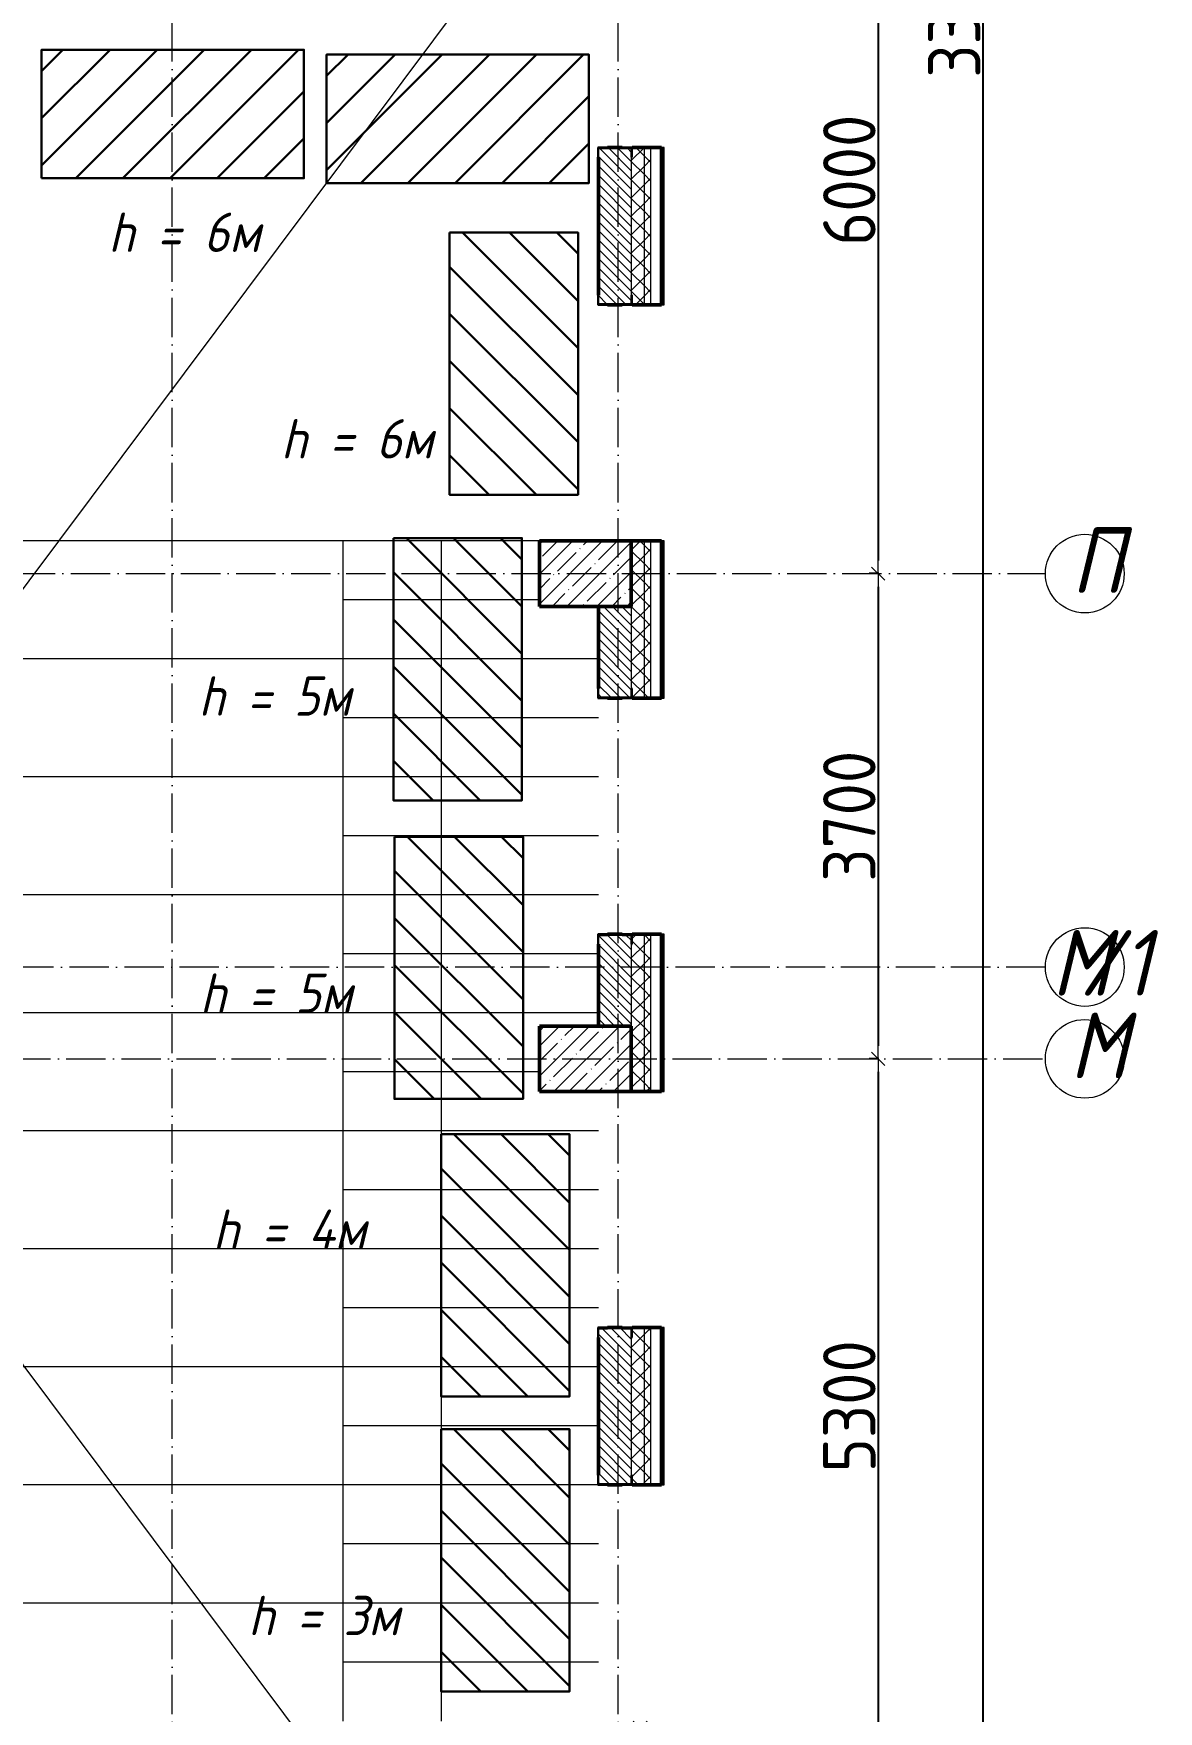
# Model space of a CAD drawing. Header units: millimetres. Extents: x -356862 to 418287, y 0 to 839748.
# Drawn here: x 3401 to 11978, y 476820 to 489616 of the extents above; entities that cross this region are included whole.
import ezdxf

# ---------------------------------------------------------------- set-up
doc = ezdxf.new("R2010")
doc.units = ezdxf.units.MM
doc.linetypes.add('50_200_ШТРИХ_1Т_ш5_п1_п1_', pattern=[700, 500, -100, 0, -100])
for name, color, linetype, lineweight in [('0) строит. леса', 20, 'Continuous', 30), ('A-____-____-DIMS', 7, 'Continuous', 9), ('A-DETL-____-OTLN-4', 7, 'Continuous', 18), ('A-GENM-____-MCUT', 7, 'Continuous', 25), ('A-GENM-____-OTLN-1', 7, 'Continuous', 25), ('A-WALL-____-MCUT-2', 7, 'Continuous', 50), ('A-WALL-____-MCUT-3', 7, 'Continuous', 9), ('A-WALL-____-PATT-1', 7, 'Continuous', 9), ('A-WALL-FNSH-MCUT-1', 7, 'Continuous', 9), ('S-COLS-____-MCUT', 7, 'Continuous', 50), ('S-COLS-____-OTLN', 7, 'Continuous', 9), ('S-GRID-____-IDEN', 7, 'Continuous', 9), ('S-GRID-____-OTLN-1', 7, '50_200_ШТРИХ_1Т_ш5_п1_п1_', 9), ('S-STRS-____-OTLN-1', 7, 'Continuous', 9)]:
    doc.layers.add(name, color=color, linetype=linetype, lineweight=lineweight)
doc.styles.add('ISOCPEUR_I', font='isocpeui.ttf', dxfattribs={"width": 0.9, "height": 2.5})
doc.styles.add('СПДС', font='isocpeur.ttf', dxfattribs={"width": 0.9})
doc.dimstyles.new('Размера А3', dxfattribs={"dimtxt": 200, "dimasz": 100, "dimexe": 70, "dimexo": 100, "dimgap": 20, "dimtad": 1, "dimdec": 0, "dimrnd": 10, "dimzin": 0, "dimdsep": 46, "dimtxsty": 'СПДС', "dimblk": 'ARROWHEAD_6', "dimcen": 1, "dimclrd": 256, "dimclre": 256, "dimclrt": 256, "dimazin": 0, "dimtfac": 1, "dimtdec": 0, "dimtmove": 2, "dimatfit": 3, "dimfxl": 1, "dimtolj": 1, "dimtzin": 0, "dimarcsym": 0})
pattern_1 = [(45, (-15591.66, 459015.94), (-70.71068, 70.71068), []), (135, (-15591.66, 459015.94), (-70.71068, -70.71068), [])]
pattern_2 = [(135, (-15591.663, 459015.94), (-35.35534, -35.35534), [])]

# ---------------------------------------------------------------- blocks, each defined once
blk = doc.blocks.new('BSC_Колонна _Прямоугольная - 500х700-V107-АР1_План отверстий 2 этажа в осях 1-64_А-ГГ')
at = {"layer": 'S-COLS-____-OTLN'}
h = blk.add_hatch(dxfattribs=at)
h.set_pattern_fill('FP_136', color=256, style=0, pattern_type=2)
h.set_pattern_definition([(315, (-22781.04, 23200), (114.04925, 114.04925), []), (315, (-22781.04, 23085.95), (114.04925, 114.04925), [201.613, -40.323, 3.353, -36.97])])
h.paths.add_polyline_path([(-250, 350), (-250, -350), (250, -350), (250, 350)], flags=0)
at = {"layer": 'S-COLS-____-MCUT'}
for p, q in [((250, 350), (-250, 350)), ((-250, 350), (-250, -350)), ((250, -350), (250, 350)), ((-250, -350), (250, -350))]:
    blk.add_line(p, q, dxfattribs=at)
blk = doc.blocks.new('BSC_Колонна _Прямоугольная - 500х700-V108-АР1_План отверстий 2 этажа в осях 1-64_А-ГГ')
at = {"layer": 'S-COLS-____-OTLN'}
h = blk.add_hatch(dxfattribs=at)
h.set_pattern_fill('FP_137', color=256, style=0, pattern_type=2)
h.set_pattern_definition([(315, (-26481.04, 23200), (114.04925, 114.04925), []), (315, (-26481.04, 23085.95), (114.04925, 114.04925), [201.613, -40.323, 3.353, -36.97])])
h.paths.add_polyline_path([(-250, 350), (-250, -350), (250, -350), (250, 350)], flags=0)
at = {"layer": 'S-COLS-____-MCUT'}
for p, q in [((250, 350), (-250, 350)), ((-250, 350), (-250, -350)), ((250, -350), (250, 350)), ((-250, -350), (250, -350))]:
    blk.add_line(p, q, dxfattribs=at)
blk = doc.blocks.new('Фахверк_СКБ_Уголок - 250_2700-27497298-АР1_План отверстий 2 этажа в осях 1-64_А-ГГ')
at = {"layer": 'A-GENM-____-MCUT'}
for p, q in [((200, 181), (125, 181)), ((125, 181), (125, 106)), ((131, 106), (131, 175)), ((131, 175), (200, 175)), ((200, 175), (200, 181)), ((125, 106), (131, 106)), ((131, -6), (125, -6)), ((125, -6), (125, -81)), ((125, -81), (200, -81)), ((131, -75), (131, -6)), ((200, -75), (131, -75)), ((200, -81), (200, -75))]:
    blk.add_line(p, q, dxfattribs=at)
blk = doc.blocks.new('Ось сетки - Круг_Ø6_00__ISO-2_5_0_9K_-25732049-АР1_План отверстий 2 этажа в осях 1-64_А-ГГ')
at = {"layer": 'S-GRID-____-IDEN'}
blk.add_circle((0, 0), 3, dxfattribs=at)
blk = doc.blocks.new('ARROWHEAD_6')
at = {"color": 0, "linetype": 'Continuous'}
for p, q in [((0, 0), (-1, 0)), ((-0.5, -0.5), (0.5, 0.5))]:
    blk.add_line(p, q, dxfattribs=at)
blk = doc.blocks.new('*D4675')
at = {"layer": 'A-____-____-DIMS', "lineweight": -2, "transparency": 16777216}
for p, q in [((9847, 491497), (9771, 491497)), ((9841, 491397), (9841, 485597)), ((9847, 485497), (9771, 485497))]:
    blk.add_line(p, q, dxfattribs=at)
at = {"layer": 'Defpoints', "color": 0, "lineweight": 30, "transparency": 16777216}
for p in [(9947, 491497), (9841, 485497), (9947, 485497)]:
    blk.add_point(p, dxfattribs=at)
at = {"layer": 'A-____-____-DIMS', "lineweight": -2, "transparency": 16777216, "xscale": 100, "yscale": 100, "zscale": 100}
for p, rotation in [((9841, 491497), 90), ((9841, 485497), 270)]:
    blk.add_blockref('ARROWHEAD_6', p, dxfattribs=dict(at, rotation=rotation))
at = {"layer": 'A-____-____-DIMS', "transparency": 16777216, "insert": (9621, 488497), "char_height": 400, "attachment_point": 5, "rotation": 90, "style": 'СПДС'}
blk.add_mtext('\\A1;6000', dxfattribs=at)
blk = doc.blocks.new('*D4676')
at = {"layer": 'A-____-____-DIMS', "lineweight": -2, "transparency": 16777216}
for p, q in [((9847, 485497), (9771, 485497)), ((9841, 485397), (9841, 481897)), ((9847, 481797), (9771, 481797))]:
    blk.add_line(p, q, dxfattribs=at)
at = {"layer": 'Defpoints', "color": 0, "lineweight": 30, "transparency": 16777216}
for p in [(9947, 485497), (9841, 481797), (9947, 481797)]:
    blk.add_point(p, dxfattribs=at)
at = {"layer": 'A-____-____-DIMS', "lineweight": -2, "transparency": 16777216, "xscale": 100, "yscale": 100, "zscale": 100}
for p, rotation in [((9841, 485497), 90), ((9841, 481797), 270)]:
    blk.add_blockref('ARROWHEAD_6', p, dxfattribs=dict(at, rotation=rotation))
at = {"layer": 'A-____-____-DIMS', "transparency": 16777216, "insert": (9621, 483647), "char_height": 400, "attachment_point": 5, "rotation": 90, "style": 'СПДС'}
blk.add_mtext('\\A1;3700', dxfattribs=at)
blk = doc.blocks.new('*D4677')
at = {"layer": 'A-____-____-DIMS', "lineweight": -2, "transparency": 16777216}
for p, q in [((9847, 481797), (9771, 481797)), ((9841, 481697), (9841, 476597)), ((9847, 476497), (9771, 476497))]:
    blk.add_line(p, q, dxfattribs=at)
at = {"layer": 'Defpoints', "color": 0, "lineweight": 30, "transparency": 16777216}
for p in [(9947, 481797), (9841, 476497), (9947, 476497)]:
    blk.add_point(p, dxfattribs=at)
at = {"layer": 'A-____-____-DIMS', "lineweight": -2, "transparency": 16777216, "xscale": 100, "yscale": 100, "zscale": 100}
for p, rotation in [((9841, 481797), 90), ((9841, 476497), 270)]:
    blk.add_blockref('ARROWHEAD_6', p, dxfattribs=dict(at, rotation=rotation))
at = {"layer": 'A-____-____-DIMS', "transparency": 16777216, "insert": (9621, 479147), "char_height": 400, "attachment_point": 5, "rotation": 90, "style": 'СПДС'}
blk.add_mtext('\\A1;5300', dxfattribs=at)
blk = doc.blocks.new('*D4679')
at = {"layer": 'A-____-____-DIMS', "lineweight": -2, "transparency": 16777216}
for p, q in [((10635, 506647), (10711, 506647)), ((10641, 473297), (10641, 506547)), ((10635, 473197), (10711, 473197))]:
    blk.add_line(p, q, dxfattribs=at)
at = {"layer": 'Defpoints', "color": 0, "lineweight": 30, "transparency": 16777216}
for p in [(10535, 506647), (10641, 506647), (10535, 473197)]:
    blk.add_point(p, dxfattribs=at)
at = {"layer": 'A-____-____-DIMS', "lineweight": -2, "transparency": 16777216, "xscale": 100, "yscale": 100, "zscale": 100}
for p, rotation in [((10641, 506647), 90), ((10641, 473197), 270)]:
    blk.add_blockref('ARROWHEAD_6', p, dxfattribs=dict(at, rotation=rotation))
at = {"layer": 'A-____-____-DIMS', "transparency": 16777216, "insert": (10421, 489922), "char_height": 400, "attachment_point": 5, "rotation": 90, "style": 'СПДС'}
blk.add_mtext('\\A1;33450', dxfattribs=at)
blk = doc.blocks.new('*D13827')
at = {"layer": 'A-____-____-DIMS', "lineweight": -2, "transparency": 16777216}
for p, q in [((9847, 491497), (9771, 491497)), ((9841, 491397), (9841, 485597)), ((9847, 485497), (9771, 485497))]:
    blk.add_line(p, q, dxfattribs=at)
at = {"layer": 'Defpoints', "color": 0, "transparency": 16777216}
for p in [(9947, 491497), (9841, 485497), (9947, 485497)]:
    blk.add_point(p, dxfattribs=at)
at = {"layer": 'A-____-____-DIMS', "lineweight": -2, "transparency": 16777216, "xscale": 100, "yscale": 100, "zscale": 100}
for p, rotation in [((9841, 491497), 90), ((9841, 485497), 270)]:
    blk.add_blockref('ARROWHEAD_6', p, dxfattribs=dict(at, rotation=rotation))
at = {"layer": 'A-____-____-DIMS', "transparency": 16777216, "insert": (9621, 488497), "char_height": 400, "attachment_point": 5, "rotation": 90, "style": 'СПДС'}
blk.add_mtext('\\A1;6000', dxfattribs=at)
blk = doc.blocks.new('*D13828')
at = {"layer": 'A-____-____-DIMS', "lineweight": -2, "transparency": 16777216}
for p, q in [((9847, 485497), (9771, 485497)), ((9841, 485397), (9841, 481897)), ((9847, 481797), (9771, 481797))]:
    blk.add_line(p, q, dxfattribs=at)
at = {"layer": 'Defpoints', "color": 0, "transparency": 16777216}
for p in [(9947, 485497), (9841, 481797), (9947, 481797)]:
    blk.add_point(p, dxfattribs=at)
at = {"layer": 'A-____-____-DIMS', "lineweight": -2, "transparency": 16777216, "xscale": 100, "yscale": 100, "zscale": 100}
for p, rotation in [((9841, 485497), 90), ((9841, 481797), 270)]:
    blk.add_blockref('ARROWHEAD_6', p, dxfattribs=dict(at, rotation=rotation))
at = {"layer": 'A-____-____-DIMS', "transparency": 16777216, "insert": (9621, 483647), "char_height": 400, "attachment_point": 5, "rotation": 90, "style": 'СПДС'}
blk.add_mtext('\\A1;3700', dxfattribs=at)
blk = doc.blocks.new('*D13829')
at = {"layer": 'A-____-____-DIMS', "lineweight": -2, "transparency": 16777216}
for p, q in [((9847, 481797), (9771, 481797)), ((9841, 481697), (9841, 476597)), ((9847, 476497), (9771, 476497))]:
    blk.add_line(p, q, dxfattribs=at)
at = {"layer": 'Defpoints', "color": 0, "transparency": 16777216}
for p in [(9947, 481797), (9841, 476497), (9947, 476497)]:
    blk.add_point(p, dxfattribs=at)
at = {"layer": 'A-____-____-DIMS', "lineweight": -2, "transparency": 16777216, "xscale": 100, "yscale": 100, "zscale": 100}
for p, rotation in [((9841, 481797), 90), ((9841, 476497), 270)]:
    blk.add_blockref('ARROWHEAD_6', p, dxfattribs=dict(at, rotation=rotation))
at = {"layer": 'A-____-____-DIMS', "transparency": 16777216, "insert": (9621, 479147), "char_height": 400, "attachment_point": 5, "rotation": 90, "style": 'СПДС'}
blk.add_mtext('\\A1;5300', dxfattribs=at)
blk = doc.blocks.new('*D13831')
at = {"layer": 'A-____-____-DIMS', "lineweight": -2, "transparency": 16777216}
for p, q in [((10635, 506647), (10711, 506647)), ((10641, 473297), (10641, 506547)), ((10635, 473197), (10711, 473197))]:
    blk.add_line(p, q, dxfattribs=at)
at = {"layer": 'Defpoints', "color": 0, "transparency": 16777216}
for p in [(10535, 506647), (10641, 506647), (10535, 473197)]:
    blk.add_point(p, dxfattribs=at)
at = {"layer": 'A-____-____-DIMS', "lineweight": -2, "transparency": 16777216, "xscale": 100, "yscale": 100, "zscale": 100}
for p, rotation in [((10641, 506647), 90), ((10641, 473197), 270)]:
    blk.add_blockref('ARROWHEAD_6', p, dxfattribs=dict(at, rotation=rotation))
at = {"layer": 'A-____-____-DIMS', "transparency": 16777216, "insert": (10421, 489922), "char_height": 400, "attachment_point": 5, "rotation": 90, "style": 'СПДС'}
blk.add_mtext('\\A1;33450', dxfattribs=at)
blk = doc.blocks.new('*D13997')
at = {"layer": 'A-____-____-DIMS', "lineweight": -2, "transparency": 16777216}
for p, q in [((9847, 491497), (9771, 491497)), ((9841, 491397), (9841, 485597)), ((9847, 485497), (9771, 485497))]:
    blk.add_line(p, q, dxfattribs=at)
at = {"layer": 'Defpoints', "color": 0, "transparency": 16777216}
for p in [(9947, 491497), (9841, 485497), (9947, 485497)]:
    blk.add_point(p, dxfattribs=at)
at = {"layer": 'A-____-____-DIMS', "lineweight": -2, "transparency": 16777216, "xscale": 100, "yscale": 100, "zscale": 100}
for p, rotation in [((9841, 491497), 90), ((9841, 485497), 270)]:
    blk.add_blockref('ARROWHEAD_6', p, dxfattribs=dict(at, rotation=rotation))
at = {"layer": 'A-____-____-DIMS', "transparency": 16777216, "insert": (9621, 488497), "char_height": 400, "attachment_point": 5, "rotation": 90, "style": 'СПДС'}
blk.add_mtext('\\A1;6000', dxfattribs=at)
blk = doc.blocks.new('*D13998')
at = {"layer": 'A-____-____-DIMS', "lineweight": -2, "transparency": 16777216}
for p, q in [((9847, 485497), (9771, 485497)), ((9841, 485397), (9841, 481897)), ((9847, 481797), (9771, 481797))]:
    blk.add_line(p, q, dxfattribs=at)
at = {"layer": 'Defpoints', "color": 0, "transparency": 16777216}
for p in [(9947, 485497), (9841, 481797), (9947, 481797)]:
    blk.add_point(p, dxfattribs=at)
at = {"layer": 'A-____-____-DIMS', "lineweight": -2, "transparency": 16777216, "xscale": 100, "yscale": 100, "zscale": 100}
for p, rotation in [((9841, 485497), 90), ((9841, 481797), 270)]:
    blk.add_blockref('ARROWHEAD_6', p, dxfattribs=dict(at, rotation=rotation))
at = {"layer": 'A-____-____-DIMS', "transparency": 16777216, "insert": (9621, 483647), "char_height": 400, "attachment_point": 5, "rotation": 90, "style": 'СПДС'}
blk.add_mtext('\\A1;3700', dxfattribs=at)
blk = doc.blocks.new('*D13999')
at = {"layer": 'A-____-____-DIMS', "lineweight": -2, "transparency": 16777216}
for p, q in [((9847, 481797), (9771, 481797)), ((9841, 481697), (9841, 476597)), ((9847, 476497), (9771, 476497))]:
    blk.add_line(p, q, dxfattribs=at)
at = {"layer": 'Defpoints', "color": 0, "transparency": 16777216}
for p in [(9947, 481797), (9841, 476497), (9947, 476497)]:
    blk.add_point(p, dxfattribs=at)
at = {"layer": 'A-____-____-DIMS', "lineweight": -2, "transparency": 16777216, "xscale": 100, "yscale": 100, "zscale": 100}
for p, rotation in [((9841, 481797), 90), ((9841, 476497), 270)]:
    blk.add_blockref('ARROWHEAD_6', p, dxfattribs=dict(at, rotation=rotation))
at = {"layer": 'A-____-____-DIMS', "transparency": 16777216, "insert": (9621, 479147), "char_height": 400, "attachment_point": 5, "rotation": 90, "style": 'СПДС'}
blk.add_mtext('\\A1;5300', dxfattribs=at)
blk = doc.blocks.new('*D14001')
at = {"layer": 'A-____-____-DIMS', "lineweight": -2, "transparency": 16777216}
for p, q in [((10635, 506647), (10711, 506647)), ((10641, 473297), (10641, 506547)), ((10635, 473197), (10711, 473197))]:
    blk.add_line(p, q, dxfattribs=at)
at = {"layer": 'Defpoints', "color": 0, "transparency": 16777216}
for p in [(10535, 506647), (10641, 506647), (10535, 473197)]:
    blk.add_point(p, dxfattribs=at)
at = {"layer": 'A-____-____-DIMS', "lineweight": -2, "transparency": 16777216, "xscale": 100, "yscale": 100, "zscale": 100}
for p, rotation in [((10641, 506647), 90), ((10641, 473197), 270)]:
    blk.add_blockref('ARROWHEAD_6', p, dxfattribs=dict(at, rotation=rotation))
at = {"layer": 'A-____-____-DIMS', "transparency": 16777216, "insert": (10421, 489922), "char_height": 400, "attachment_point": 5, "rotation": 90, "style": 'СПДС'}
blk.add_mtext('\\A1;33450', dxfattribs=at)
blk = doc.blocks.new('2этаж')
at = {"layer": 'S-GRID-____-OTLN-1', "color": 251, "ltscale": 0.6, "true_color": 0x636466}
for p, q in [((4458.3, 454533.3), (4458.3, 508896.9)), ((7858.3, 454533.3), (7858.3, 508896.9)), ((-20260.4, 485497), (11116.1, 485497)), ((11116.1, 482497), (-20260.4, 482497)), ((-7691.7, 481797), (11116.1, 481797))]:
    blk.add_line(p, q, dxfattribs=at)
at = {"layer": 'S-GRID-____-IDEN', "char_height": 500, "attachment_point": 1, "style": 'ISOCPEUR_I'}
for s, insert, width in [('\\fISOCPEUR|b0|i1|c204|p34|;\\W.9;П', (11313.5, 485849.4), 223.671), ('\\fISOCPEUR|b0|i1|c204|p34|;\\W.9;М', (11163.9, 482778.9), 252.532), ('/1', (11372.2, 482778.9), 346.329), ('\\fISOCPEUR|b0|i1|c204|p34|;\\W.9;М', (11301.8, 482149.4), 252.532)]:
    blk.add_mtext(s, dxfattribs=dict(at, insert=insert, width=width))
at = {"layer": 'A-____-____-DIMS'}
for base, p1, p2, picture, middle in [((10640.9, 506647), (10534.8, 473197), (10534.8, 506647), '*D4679', (10420.9, 489922)), ((9840.9, 485497), (9946.9, 491497), (9946.9, 485497), '*D4675', (9620.9, 488497)), ((9840.9, 481797), (9946.9, 485497), (9946.9, 481797), '*D4676', (9620.9, 483647)), ((9840.9, 476497), (9946.9, 481797), (9946.9, 476497), '*D4677', (9620.9, 479147))]:
    dim = blk.add_linear_dim(base=base, p1=p1, p2=p2, angle=90, dimstyle='Размера А3', override={"dimtxt": 400}, dxfattribs=at)
    dim.commit()
    dim.dimension.update_dxf_attribs({"geometry": picture, "text_midpoint": middle})

msp = doc.modelspace()

# ---------------------------------------------------------------- hatches: boundary and pattern name
at = {"layer": '0) строит. леса'}
h = msp.add_hatch(dxfattribs=at)
h.set_pattern_fill('ANSI31', color=256, scale=80)
h.set_pattern_definition([(45, (3902.44, 634530.68), (-179.60512, 179.60512), [])])
h.paths.add_polyline_path([(3462.2067, 488512.1808), (5462.2067, 488512.1808), (5462.2067, 489492.1808), (3462.2067, 489492.1808)])
h = msp.add_hatch(dxfattribs=at)
h.set_pattern_fill('ANSI31', color=256, scale=80)
h.set_pattern_definition([(45, (6075.8, 634494.28), (-179.60512, 179.60512), [])])
h.paths.add_polyline_path([(5635.5804, 488475.7842), (7635.5804, 488475.7842), (7635.5804, 489455.7842), (5635.5804, 489455.7842)])
h = msp.add_hatch(dxfattribs=at)
h.set_pattern_fill('ANSI31', color=256, scale=80, angle=-90)
h.set_pattern_definition([(315, (152591.57, 487658.2), (179.60512, 179.60512), [])])
h.paths.add_polyline_path([(6573.0758, 488098.4322), (6573.0758, 486098.4322), (7553.0758, 486098.4322), (7553.0758, 488098.4322)])
h = msp.add_hatch(dxfattribs=at)
h.set_pattern_fill('ANSI31', color=256, scale=80, angle=-90)
h.set_pattern_definition([(315, (152163.74, 485327.94), (179.60512, 179.60512), [])])
h.paths.add_polyline_path([(6145.24, 485768.1665), (6145.24, 483768.1665), (7125.24, 483768.1665), (7125.24, 485768.1665)])
h = msp.add_hatch(dxfattribs=at)
h.set_pattern_fill('ANSI31', color=256, scale=80, angle=-90)
h.set_pattern_definition([(315, (152171.57, 483050.5), (179.60512, 179.60512), [])])
h.paths.add_polyline_path([(6153.0711, 483490.7419), (6153.0711, 481490.7419), (7133.0711, 481490.7419), (7133.0711, 483490.7419)])
h = msp.add_hatch(dxfattribs=at)
h.set_pattern_fill('ANSI31', color=256, scale=80, angle=-90)
h.set_pattern_definition([(315, (152526.84, 480781.91), (179.60512, 179.60512), [])])
h.paths.add_polyline_path([(6508.3366, 481222.1435), (6508.3366, 479222.1435), (7488.3366, 479222.1435), (7488.3366, 481222.1435)])
h = msp.add_hatch(dxfattribs=at)
h.set_pattern_fill('ANSI31', color=256, scale=80, angle=-90)
h.set_pattern_definition([(315, (152526.84, 478531.91), (179.60512, 179.60512), [])])
h.paths.add_polyline_path([(6508.3366, 478972.1435), (6508.3366, 476972.1435), (7488.3366, 476972.1435), (7488.3366, 478972.1435)])
at = {"layer": 'A-WALL-____-PATT-1'}
h = msp.add_hatch(dxfattribs=at)
h.set_pattern_fill('FP_1', color=256, style=0, pattern_type=2)
h.set_pattern_definition(pattern_1)
h.paths.add_polyline_path([(8108.3366, 468546.983), (8108.3366, 470746.983), (8058.3366, 470746.983), (8058.3366, 468546.983)], flags=0)
h.paths.add_polyline_path([(8058.3366, 472546.983), (8108.3366, 472546.983), (8108.3366, 473746.983), (8058.3366, 473746.983), (8058.3366, 473511.7535)], flags=0)
h.paths.add_polyline_path([(8058.3366, 475546.983), (8108.3366, 475546.983), (8108.3366, 476746.983), (8058.3366, 476746.983)], flags=0)
h.paths.add_polyline_path([(8108.3366, 478546.983), (8108.3366, 479746.983), (8058.3366, 479746.983), (8058.3366, 478546.983)], flags=0)
h.paths.add_polyline_path([(8108.3366, 481546.983), (8108.3366, 482746.983), (8058.3366, 482746.983), (8058.3366, 481546.983)], flags=0)
h.paths.add_polyline_path([(8108.3366, 484546.983), (8108.3366, 485746.983), (8058.3366, 485746.983), (8058.3366, 484546.983)], flags=0)
h.paths.add_polyline_path([(8108.3366, 487546.983), (8108.3366, 488746.983), (8058.3366, 488746.983), (8058.3366, 487546.983)], flags=0)
h.paths.add_polyline_path([(8108.3366, 490546.983), (8108.3366, 491746.983), (8058.3366, 491746.983), (8058.3366, 490546.983)], flags=0)
h.paths.add_polyline_path([(8108.3366, 493546.983), (8108.3366, 494746.983), (8058.3366, 494746.983), (8058.3366, 493546.983)], flags=0)
h.paths.add_polyline_path([(8108.3366, 496546.983), (8108.3366, 497746.983), (8058.3366, 497746.983), (8058.3366, 496546.983)], flags=0)
h.paths.add_polyline_path([(8108.3366, 499546.983), (8108.3366, 500796.983), (8058.3366, 500796.983), (8058.3366, 499546.983)], flags=0)
h.paths.add_polyline_path([(8108.3366, 502596.983), (8108.3366, 506846.983), (8058.3366, 506846.983), (8058.3366, 502596.983)], flags=0)
h = msp.add_hatch(dxfattribs=at)
h.set_pattern_fill('FP_1', color=256, style=0, pattern_type=2)
h.set_pattern_definition(pattern_1)
h.paths.add_polyline_path([(8058.3366, 468546.983), (8058.3366, 470746.983), (7964.3366, 470746.983), (7964.3366, 470671.983), (7958.3366, 470671.983), (7958.3366, 468546.983)], flags=0)
h.paths.add_polyline_path([(7964.3366, 472546.983), (8058.3366, 472546.983), (8058.3366, 473746.983), (7964.3366, 473746.983), (7964.3366, 473671.983), (7958.3366, 473671.983), (7958.3366, 472621.983), (7964.3366, 472621.983), (7964.3366, 472552.983)], flags=0)
h.paths.add_polyline_path([(8058.3366, 475546.983), (8058.3366, 476746.983), (7958.3366, 476746.983), (7958.3366, 475621.983), (7964.3366, 475621.983), (7964.3366, 475546.983)], flags=0)
h.paths.add_polyline_path([(8058.3366, 478546.983), (8058.3366, 479746.983), (7964.3366, 479746.983), (7964.3366, 479671.983), (7958.3366, 479671.983), (7958.3366, 478621.983), (7964.3366, 478621.983), (7964.3366, 478546.983)], flags=0)
h.paths.add_polyline_path([(7958.3366, 481546.983), (8058.3366, 481546.983), (8058.3366, 482746.983), (7964.3366, 482746.983), (7964.3366, 482671.983), (7958.3366, 482671.983), (7958.3366, 482046.983)], flags=0)
h.paths.add_polyline_path([(7964.3366, 484546.983), (8058.3366, 484546.983), (8058.3366, 485746.983), (7958.3366, 485746.983), (7958.3366, 484621.983), (7964.3366, 484621.983), (7964.3366, 484552.983)], flags=0)
h.paths.add_polyline_path([(8058.3366, 487546.983), (8058.3366, 488746.983), (7964.3366, 488746.983), (7964.3366, 488671.983), (7958.3366, 488671.983), (7958.3366, 487621.983), (7964.3366, 487621.983), (7964.3366, 487546.983)], flags=0)
h.paths.add_polyline_path([(8058.3366, 490546.983), (8058.3366, 491746.983), (7958.3366, 491746.983), (7958.3366, 490621.983), (7964.3366, 490621.983), (7964.3366, 490546.983)], flags=0)
h.paths.add_polyline_path([(7964.3366, 493546.983), (8058.3366, 493546.983), (8058.3366, 494746.983), (7964.3366, 494746.983), (7964.3366, 494671.983), (7958.3366, 494671.983), (7958.3366, 493621.983), (7964.3366, 493621.983), (7964.3366, 493552.983)], flags=0)
h.paths.add_polyline_path([(7964.3366, 496546.983), (8058.3366, 496546.983), (8058.3366, 497746.983), (7958.3366, 497746.983), (7958.3366, 496621.983), (7964.3366, 496621.983), (7964.3366, 496552.983)], flags=0)
h.paths.add_polyline_path([(8058.3366, 499546.983), (8058.3366, 500796.983), (7964.3366, 500796.983), (7964.3366, 500721.983), (7958.3366, 500721.983), (7958.3366, 499621.983), (7964.3366, 499621.983), (7964.3366, 499546.983)], flags=0)
h.paths.add_polyline_path([(8058.3366, 502596.983), (8058.3366, 506746.983), (7958.3366, 506746.983), (7958.3366, 502596.983)], flags=0)
h = msp.add_hatch(dxfattribs=at)
h.set_pattern_fill('FP_3', color=256, style=0, pattern_type=2)
h.set_pattern_definition([(45, (-15591.66, 459015.94), (-85.5366, 85.5366), []), (45, (-15534.64, 459015.94), (-85.5366, 85.5366), [])])
h.paths.add_polyline_path([(8208.3366, 468736.983), (8208.3366, 470746.983), (8188.3366, 470746.983), (8188.3366, 468736.983)], flags=0)
h.paths.add_polyline_path([(8208.3366, 472546.983), (8208.3366, 473746.983), (8188.3366, 473746.983), (8188.3366, 472546.983)], flags=0)
h.paths.add_polyline_path([(8208.3366, 475546.983), (8208.3366, 476746.983), (8188.3366, 476746.983), (8188.3366, 475546.983)], flags=0)
h.paths.add_polyline_path([(8208.3366, 478546.983), (8208.3366, 479746.983), (8188.3366, 479746.983), (8188.3366, 478546.983)], flags=0)
h.paths.add_polyline_path([(8208.3366, 481546.983), (8208.3366, 482746.983), (8188.3366, 482746.983), (8188.3366, 481546.983)], flags=0)
h.paths.add_polyline_path([(8208.3366, 484546.983), (8208.3366, 485746.983), (8188.3366, 485746.983), (8188.3366, 484546.983)], flags=0)
h.paths.add_polyline_path([(8208.3366, 487546.983), (8208.3366, 488746.983), (8188.3366, 488746.983), (8188.3366, 487546.983)], flags=0)
h.paths.add_polyline_path([(8208.3366, 490546.983), (8208.3366, 491746.983), (8188.3366, 491746.983), (8188.3366, 490546.983)], flags=0)
h.paths.add_polyline_path([(8188.3366, 493546.983), (8208.3366, 493546.983), (8208.3366, 494746.983), (8188.3366, 494746.983), (8188.3366, 494151.6094)], flags=0)
h.paths.add_polyline_path([(8208.3366, 496546.983), (8208.3366, 497746.983), (8188.3366, 497746.983), (8188.3366, 496546.983)], flags=0)
h.paths.add_polyline_path([(8208.3366, 499546.983), (8208.3366, 500566.983), (8188.3366, 500566.983), (8188.3366, 499546.983)], flags=0)
h = msp.add_hatch(dxfattribs=at)
h.set_pattern_fill('FP_6', color=256, style=0, pattern_type=2)
h.set_pattern_definition(pattern_2)
h.paths.add_polyline_path([(7889.3366, 487546.983), (7889.3366, 487552.983), (7958.3366, 487552.983), (7958.3366, 488740.983), (7889.3366, 488740.983), (7889.3366, 488746.983), (7777.3366, 488746.983), (7777.3366, 488740.983), (7708.3366, 488740.983), (7708.3366, 487552.983), (7777.3366, 487552.983), (7777.3366, 487546.983)], flags=0)
h.paths.add_polyline_path([(7889.3366, 490546.983), (7889.3366, 490552.983), (7958.3366, 490552.983), (7958.3366, 491246.983), (7708.3366, 491246.983), (7708.3366, 490552.983), (7777.3366, 490552.983), (7777.3366, 490546.983)], flags=0)
h = msp.add_hatch(dxfattribs=at)
h.set_pattern_fill('FP_6', color=256, style=0, pattern_type=2)
h.set_pattern_definition(pattern_2)
h.paths.add_polyline_path([(7958.3366, 482046.983), (7958.3366, 482740.983), (7889.3366, 482740.983), (7889.3366, 482746.983), (7777.3366, 482746.983), (7777.3366, 482740.983), (7708.3366, 482740.983), (7708.3366, 482046.983)], flags=0)
h.paths.add_polyline_path([(7889.3366, 484546.983), (7889.3366, 484552.983), (7958.3366, 484552.983), (7958.3366, 485246.983), (7708.3366, 485246.983), (7708.3366, 484552.983), (7777.3366, 484552.983), (7777.3366, 484546.983)], flags=0)
h = msp.add_hatch(dxfattribs=at)
h.set_pattern_fill('FP_6', color=256, style=0, pattern_type=2)
h.set_pattern_definition(pattern_2)
h.paths.add_polyline_path([(7889.3366, 478546.983), (7889.3366, 478552.983), (7958.3366, 478552.983), (7958.3366, 479740.983), (7889.3366, 479740.983), (7889.3366, 479746.983), (7777.3366, 479746.983), (7777.3366, 479740.983), (7708.3366, 479740.983), (7708.3366, 478552.983), (7777.3366, 478552.983), (7777.3366, 478546.983)], flags=0)

# ---------------------------------------------------------------- linework, layer by layer
at = {"layer": '0) строит. леса'}
for points in [[(3462.2067, 488512.1808), (5462.2067, 488512.1808), (5462.2067, 489492.1808), (3462.2067, 489492.1808)], [(5635.5804, 488475.7842), (7635.5804, 488475.7842), (7635.5804, 489455.7842), (5635.5804, 489455.7842)], [(6573.0758, 488098.4322), (6573.0758, 486098.4322), (7553.0758, 486098.4322), (7553.0758, 488098.4322)], [(6145.24, 485768.1665), (6145.24, 483768.1665), (7125.24, 483768.1665), (7125.24, 485768.1665)], [(6153.0711, 483490.7419), (6153.0711, 481490.7419), (7133.0711, 481490.7419), (7133.0711, 483490.7419)], [(6508.3366, 481222.1435), (6508.3366, 479222.1435), (7488.3366, 479222.1435), (7488.3366, 481222.1435)], [(6508.3366, 478972.1435), (6508.3366, 476972.1435), (7488.3366, 476972.1435), (7488.3366, 478972.1435)]]:
    msp.add_lwpolyline(points, close=True, dxfattribs=at)
at = {"layer": 'A-DETL-____-OTLN-4'}
for p, q in [((-5491.6634, 473596.983), (7708.3366, 491246.983)), ((7708.3366, 473596.983), (-1141.6634, 485430.5057))]:
    msp.add_line(p, q, dxfattribs=at)
at = {"layer": 'A-WALL-____-MCUT-2'}
for p, q in [((7708.3366, 488671.983), (7708.3366, 487621.983)), ((7889.3366, 488746.983), (7777.3366, 488746.983)), ((8188.3366, 488746.983), (7964.3366, 488746.983)), ((8188.3366, 487546.983), (8188.3366, 488746.983)), ((7777.3366, 487546.983), (7889.3366, 487546.983)), ((7964.3366, 487546.983), (8188.3366, 487546.983)), ((8188.3366, 485746.983), (7958.3366, 485746.983)), ((8188.3366, 484546.983), (8188.3366, 485746.983)), ((7708.3366, 485246.983), (7708.3366, 484621.983)), ((7777.3366, 484546.983), (7889.3366, 484546.983)), ((7964.3366, 484546.983), (8188.3366, 484546.983)), ((7708.3366, 482671.983), (7708.3366, 482046.983)), ((7889.3366, 482746.983), (7777.3366, 482746.983)), ((8188.3366, 482746.983), (7964.3366, 482746.983)), ((8188.3366, 481546.983), (8188.3366, 482746.983)), ((7958.3366, 481546.983), (8188.3366, 481546.983)), ((7889.3366, 479746.983), (7777.3366, 479746.983)), ((8188.3366, 479746.983), (7964.3366, 479746.983)), ((8188.3366, 478546.983), (8188.3366, 479746.983)), ((7708.3366, 479671.983), (7708.3366, 478621.983)), ((7777.3366, 478546.983), (7889.3366, 478546.983)), ((7964.3366, 478546.983), (8188.3366, 478546.983))]:
    msp.add_line(p, q, dxfattribs=at)
at = {"layer": 'A-WALL-____-MCUT-3'}
for p, q in [((7958.3366, 488671.983), (7958.3366, 487621.983)), ((8058.3366, 487546.983), (8058.3366, 488746.983)), ((8108.3366, 487546.983), (8108.3366, 488746.983)), ((8058.3366, 484546.983), (8058.3366, 485746.983)), ((8108.3366, 484546.983), (8108.3366, 485746.983)), ((7958.3366, 485246.983), (7958.3366, 484621.983)), ((7958.3366, 482671.983), (7958.3366, 482046.983)), ((8058.3366, 481546.983), (8058.3366, 482746.983)), ((8108.3366, 481546.983), (8108.3366, 482746.983)), ((8058.3366, 478546.983), (8058.3366, 479746.983)), ((8108.3366, 478546.983), (8108.3366, 479746.983)), ((7958.3366, 479671.983), (7958.3366, 478621.983))]:
    msp.add_line(p, q, dxfattribs=at)
at = {"layer": 'A-WALL-FNSH-MCUT-1'}
for p, q in [((8208.3366, 488746.983), (8188.3366, 488746.983)), ((8208.3366, 487546.983), (8208.3366, 488746.983)), ((8188.3366, 487546.983), (8208.3366, 487546.983)), ((8208.3366, 485746.983), (8188.3366, 485746.983)), ((8208.3366, 484546.983), (8208.3366, 485746.983)), ((8188.3366, 484546.983), (8208.3366, 484546.983)), ((8208.3366, 482746.983), (8188.3366, 482746.983)), ((8208.3366, 481546.983), (8208.3366, 482746.983)), ((8188.3366, 481546.983), (8208.3366, 481546.983)), ((8208.3366, 479746.983), (8188.3366, 479746.983)), ((8208.3366, 478546.983), (8208.3366, 479746.983)), ((8188.3366, 478546.983), (8208.3366, 478546.983))]:
    msp.add_line(p, q, dxfattribs=at)
at = {"layer": 'S-GRID-____-OTLN-1', "color": 251, "ltscale": 0.6, "true_color": 0x636466}
for p, q in [((4458.3366, 454533.3346), (4458.3366, 508896.9006)), ((4458.3366, 454533.3346), (4458.3366, 508896.9006)), ((7858.3366, 454533.3346), (7858.3366, 508896.9006)), ((7858.3366, 454533.3346), (7858.3366, 508896.9006)), ((-20260.4336, 485496.983), (11116.0758, 485496.983)), ((-20260.4336, 485496.983), (11116.0758, 485496.983)), ((11116.0758, 482496.983), (-20260.4336, 482496.983)), ((11116.0758, 482496.983), (-20260.4336, 482496.983)), ((-7691.6634, 481796.983), (11116.0758, 481796.983)), ((-7691.6634, 481796.983), (11116.0758, 481796.983))]:
    msp.add_line(p, q, dxfattribs=at)
at = {"layer": 'S-STRS-____-OTLN-1'}
for p, q in [((5758.3366, 485746.983), (-1141.6634, 485746.983)), ((5758.3366, 485746.983), (-1141.6634, 485746.983)), ((7258.3366, 485746.983), (5758.3366, 485746.983)), ((7258.3366, 485746.983), (5758.3366, 485746.983)), ((5758.3366, 485746.983), (5758.3366, 484846.983)), ((6508.3366, 485746.983), (6508.3366, 485296.983)), ((5758.3366, 485296.983), (5758.3366, 484846.983)), ((7258.3366, 485296.983), (5758.3366, 485296.983)), ((7258.3366, 485296.983), (5758.3366, 485296.983)), ((6508.3366, 485296.983), (6508.3366, 484846.983)), ((5758.3366, 484846.983), (-1841.6634, 484846.983)), ((5758.3366, 484846.983), (-1841.6634, 484846.983)), ((7708.3366, 484846.983), (5758.3366, 484846.983)), ((7708.3366, 484846.983), (5758.3366, 484846.983)), ((5758.3366, 484846.983), (5758.3366, 483946.983)), ((6508.3366, 484846.983), (6508.3366, 484396.983)), ((5758.3366, 484396.983), (5758.3366, 483946.983)), ((7708.3366, 484396.983), (5758.3366, 484396.983)), ((7708.3366, 484396.983), (5758.3366, 484396.983)), ((6508.3366, 484396.983), (6508.3366, 483946.983)), ((5758.3366, 483946.983), (-1841.6634, 483946.983)), ((5758.3366, 483946.983), (-1841.6634, 483946.983)), ((7708.3366, 483946.983), (5758.3366, 483946.983)), ((7708.3366, 483946.983), (5758.3366, 483946.983)), ((5758.3366, 483946.983), (5758.3366, 483046.983)), ((6508.3366, 483946.983), (6508.3366, 483496.983)), ((5758.3366, 483496.983), (5758.3366, 483046.983)), ((7708.3366, 483496.983), (5758.3366, 483496.983)), ((7708.3366, 483496.983), (5758.3366, 483496.983)), ((6508.3366, 483496.983), (6508.3366, 483046.983)), ((5758.3366, 483046.983), (-1841.6634, 483046.983)), ((5758.3366, 483046.983), (-1841.6634, 483046.983)), ((7708.3366, 483046.983), (5758.3366, 483046.983)), ((7708.3366, 483046.983), (5758.3366, 483046.983)), ((5758.3366, 483046.983), (5758.3366, 482146.983)), ((6508.3366, 483046.983), (6508.3366, 482596.983)), ((5758.3366, 482596.983), (5758.3366, 482146.983)), ((7708.3366, 482596.983), (5758.3366, 482596.983)), ((7708.3366, 482596.983), (5758.3366, 482596.983)), ((6508.3366, 482596.983), (6508.3366, 482146.983)), ((5758.3366, 482146.983), (-1841.6634, 482146.983)), ((5758.3366, 482146.983), (-1841.6634, 482146.983)), ((7708.3366, 482146.983), (5758.3366, 482146.983)), ((7708.3366, 482146.983), (5758.3366, 482146.983)), ((5758.3366, 482146.983), (5758.3366, 481246.983)), ((6508.3366, 482146.983), (6508.3366, 481696.983)), ((5758.3366, 481696.983), (5758.3366, 481246.983)), ((7258.3366, 481696.983), (5758.3366, 481696.983)), ((7258.3366, 481696.983), (5758.3366, 481696.983)), ((6508.3366, 481696.983), (6508.3366, 481246.983)), ((5758.3366, 481246.983), (-1841.6634, 481246.983)), ((5758.3366, 481246.983), (-1841.6634, 481246.983)), ((7708.3366, 481246.983), (5758.3366, 481246.983)), ((7708.3366, 481246.983), (5758.3366, 481246.983)), ((5758.3366, 481246.983), (5758.3366, 480346.983)), ((6508.3366, 481246.983), (6508.3366, 480796.983)), ((5758.3366, 480796.983), (5758.3366, 480346.983)), ((7708.3366, 480796.983), (5758.3366, 480796.983)), ((7708.3366, 480796.983), (5758.3366, 480796.983)), ((6508.3366, 480796.983), (6508.3366, 480346.983)), ((5758.3366, 480346.983), (-1841.6634, 480346.983)), ((5758.3366, 480346.983), (-1841.6634, 480346.983)), ((7708.3366, 480346.983), (5758.3366, 480346.983)), ((7708.3366, 480346.983), (5758.3366, 480346.983)), ((5758.3366, 480346.983), (5758.3366, 479446.983)), ((6508.3366, 480346.983), (6508.3366, 479896.983)), ((5758.3366, 479896.983), (5758.3366, 479446.983)), ((7708.3366, 479896.983), (5758.3366, 479896.983)), ((7708.3366, 479896.983), (5758.3366, 479896.983)), ((6508.3366, 479896.983), (6508.3366, 479446.983)), ((5758.3366, 479446.983), (-1841.6634, 479446.983)), ((5758.3366, 479446.983), (-1841.6634, 479446.983)), ((7708.3366, 479446.983), (5758.3366, 479446.983)), ((7708.3366, 479446.983), (5758.3366, 479446.983)), ((5758.3366, 479446.983), (5758.3366, 478546.983)), ((6508.3366, 479446.983), (6508.3366, 478996.983)), ((5758.3366, 478996.983), (5758.3366, 478546.983)), ((7708.3366, 478996.983), (5758.3366, 478996.983)), ((7708.3366, 478996.983), (5758.3366, 478996.983)), ((6508.3366, 478996.983), (6508.3366, 478546.983)), ((5758.3366, 478546.983), (-1841.6634, 478546.983)), ((5758.3366, 478546.983), (-1841.6634, 478546.983)), ((7702.3366, 478546.983), (5758.3366, 478546.983)), ((7702.3366, 478546.983), (5758.3366, 478546.983)), ((5758.3366, 478546.983), (5758.3366, 477646.983)), ((6508.3366, 478546.983), (6508.3366, 478096.983)), ((5758.3366, 478096.983), (5758.3366, 477646.983)), ((7708.3366, 478096.983), (5758.3366, 478096.983)), ((7708.3366, 478096.983), (5758.3366, 478096.983)), ((6508.3366, 478096.983), (6508.3366, 477646.983)), ((5758.3366, 477646.983), (-1841.6634, 477646.983)), ((5758.3366, 477646.983), (-1841.6634, 477646.983)), ((7708.3366, 477646.983), (5758.3366, 477646.983)), ((7708.3366, 477646.983), (5758.3366, 477646.983)), ((5758.3366, 477646.983), (5758.3366, 476746.983)), ((6508.3366, 477646.983), (6508.3366, 477196.983)), ((5758.3366, 477196.983), (5758.3366, 476746.983)), ((7708.3366, 477196.983), (5758.3366, 477196.983)), ((7708.3366, 477196.983), (5758.3366, 477196.983)), ((6508.3366, 477196.983), (6508.3366, 476746.983))]:
    msp.add_line(p, q, dxfattribs=at)

# ---------------------------------------------------------------- block references
at = {"color": 18, "true_color": 0x000000}
msp.add_blockref('2этаж', (0, 0), dxfattribs=at)
at = {"layer": 'A-GENM-____-OTLN-1'}
for p, rotation in [((7783.3366, 488871.983), 269.9999999999999), ((7883.3366, 487421.983), 89.99999999999991), ((7883.3366, 484421.983), 89.99999999999991), ((7783.3366, 482871.983), 269.9999999999999), ((7783.3366, 479871.983), 269.9999999999999), ((7883.3366, 478421.983), 89.99999999999991)]:
    msp.add_blockref('Фахверк_СКБ_Уголок - 250_2700-27497298-АР1_План отверстий 2 этажа в осях 1-64_А-ГГ', p, dxfattribs=dict(at, rotation=rotation))
at = {"layer": 'S-COLS-____-OTLN', "rotation": 89.9999999999999}
for name, p in [('BSC_Колонна _Прямоугольная - 500х700-V108-АР1_План отверстий 2 этажа в осях 1-64_А-ГГ', (7608.3366, 485496.983)), ('BSC_Колонна _Прямоугольная - 500х700-V107-АР1_План отверстий 2 этажа в осях 1-64_А-ГГ', (7608.3366, 481796.983))]:
    msp.add_blockref(name, p, dxfattribs=at)
at = {"layer": 'S-GRID-____-IDEN', "xscale": 99.99999999999993, "yscale": 99.99999999999993, "zscale": 99.99999999999993}
for p, rotation in [((11416.0758, 485496.983), 269.9999999999996), ((11416.0758, 482496.983), 89.9999999999998), ((11416.0758, 481796.983), 269.9999999999996)]:
    msp.add_blockref('Ось сетки - Круг_Ø6_00__ISO-2_5_0_9K_-25732049-АР1_План отверстий 2 этажа в осях 1-64_А-ГГ', p, dxfattribs=dict(at, rotation=rotation))

# ---------------------------------------------------------------- texts
at = {"color": 1, "char_height": 300, "width": 2817.723091, "attachment_point": 8, "line_spacing_factor": 1.139951, "style": 'ISOCPEUR_I'}
for s, insert in [('\\pxqc,t8.46667,16.93333,25.4,33.86667,42.33333,50.8,59.26667,67.73333,76.2,84.66667,93.13333,101.6,110.06667,118.53333,127,135.46667,143.93333,152.4,160.86667,169.33333,177.8,186.26667,194.73333,203.2,211.66667,220.13333,228.6,237.06667,245.53333,254,262.46667,270.93333;h = 6м', (4551.4722, 487950.2517)), ('\\pxqc,t8.46667,16.93333,25.4,33.86667,42.33333,50.8,59.26667,67.73333,76.2,84.66667,93.13333,101.6,110.06667,118.53333,127,135.46667,143.93333,152.4,160.86667,169.33333,177.8,186.26667,194.73333,203.2,211.66667,220.13333,228.6,237.06667,245.53333,254,262.46667,270.93333;h = 6м', (5867.1982, 486375.4255)), ('\\pxqc,t8.46667,16.93333,25.4,33.86667,42.33333,50.8,59.26667,67.73333,76.2,84.66667,93.13333,101.6,110.06667,118.53333,127,135.46667,143.93333,152.4,160.86667,169.33333,177.8,186.26667,194.73333,203.2,211.66667,220.13333,228.6,237.06667,245.53333,254,262.46667,270.93333;h = 5м', (5240.0404, 484413.5111)), ('\\pxqc,t8.46667,16.93333,25.4,33.86667,42.33333,50.8,59.26667,67.73333,76.2,84.66667,93.13333,101.6,110.06667,118.53333,127,135.46667,143.93333,152.4,160.86667,169.33333,177.8,186.26667,194.73333,203.2,211.66667,220.13333,228.6,237.06667,245.53333,254,262.46667,270.93333;h = 5м', (5249.822, 482147.4445)), ('\\pxqc,t8.46667,16.93333,25.4,33.86667,42.33333,50.8,59.26667,67.73333,76.2,84.66667,93.13333,101.6,110.06667,118.53333,127,135.46667,143.93333,152.4,160.86667,169.33333,177.8,186.26667,194.73333,203.2,211.66667,220.13333,228.6,237.06667,245.53333,254,262.46667,270.93333;h = 4м', (5352.0675, 480347.4445)), ('\\pxqc,t8.46667,16.93333,25.4,33.86667,42.33333,50.8,59.26667,67.73333,76.2,84.66667,93.13333,101.6,110.06667,118.53333,127,135.46667,143.93333,152.4,160.86667,169.33333,177.8,186.26667,194.73333,203.2,211.66667,220.13333,228.6,237.06667,245.53333,254,262.46667,270.93333;h = 3м', (5615.1813, 477401.403))]:
    msp.add_mtext(s, dxfattribs=dict(at, insert=insert))
at = {"layer": 'A-____-____-DIMS', "char_height": 400, "attachment_point": 5, "rotation": 90, "style": 'СПДС'}
for s, insert in [('\\A1;33450', (10420.8699, 489921.983)), ('\\A1;33450', (10420.8699, 489921.983)), ('\\A1;6000', (9620.8699, 488496.983)), ('\\A1;6000', (9620.8699, 488496.983)), ('\\A1;3700', (9620.8699, 483646.983)), ('\\A1;3700', (9620.8699, 483646.983)), ('\\A1;5300', (9620.8699, 479146.983)), ('\\A1;5300', (9620.8699, 479146.983))]:
    msp.add_mtext(s, dxfattribs=dict(at, insert=insert))
at = {"layer": 'S-GRID-____-IDEN', "char_height": 500, "attachment_point": 1, "style": 'ISOCPEUR_I'}
for s, insert, width in [('\\fISOCPEUR|b0|i1|c204|p34|;\\W.9;П', (11313.519, 485849.4072), 223.670812), ('\\fISOCPEUR|b0|i1|c204|p34|;\\W.9;П', (11313.519, 485849.4072), 223.670812), ('\\fISOCPEUR|b0|i1|c204|p34|;\\W.9;М', (11163.8781, 482778.8506), 252.531562), ('\\fISOCPEUR|b0|i1|c204|p34|;\\W.9;М', (11163.8781, 482778.8506), 252.531562), ('/1', (11372.2374, 482778.8506), 346.329), ('/1', (11372.2374, 482778.8506), 346.329), ('\\fISOCPEUR|b0|i1|c204|p34|;\\W.9;М', (11301.819, 482149.4072), 252.531562), ('\\fISOCPEUR|b0|i1|c204|p34|;\\W.9;М', (11301.819, 482149.4072), 252.531562)]:
    msp.add_mtext(s, dxfattribs=dict(at, insert=insert, width=width))

# ---------------------------------------------------------------- dimensions: what is measured, and where the dimension line sits
at = {"layer": 'A-____-____-DIMS'}
for base, p1, p2, picture, middle in [((10640.8699, 506646.983), (10534.8039, 473196.983), (10534.8039, 506646.983), '*D13831', (10420.8699, 489921.983)), ((10640.8699, 506646.983), (10534.8039, 473196.983), (10534.8039, 506646.983), '*D14001', (10420.8699, 489921.983)), ((9840.8699, 485496.983), (9946.9359, 491496.983), (9946.9359, 485496.983), '*D13827', (9620.8699, 488496.983)), ((9840.8699, 485496.983), (9946.9359, 491496.983), (9946.9359, 485496.983), '*D13997', (9620.8699, 488496.983)), ((9840.8699, 481796.983), (9946.9359, 485496.983), (9946.9359, 481796.983), '*D13828', (9620.8699, 483646.983)), ((9840.8699, 481796.983), (9946.9359, 485496.983), (9946.9359, 481796.983), '*D13998', (9620.8699, 483646.983)), ((9840.8699, 476496.983), (9946.9359, 481796.983), (9946.9359, 476496.983), '*D13829', (9620.8699, 479146.983)), ((9840.8699, 476496.983), (9946.9359, 481796.983), (9946.9359, 476496.983), '*D13999', (9620.8699, 479146.983))]:
    dim = msp.add_linear_dim(base=base, p1=p1, p2=p2, angle=90, dimstyle='Размера А3', override={"dimtxt": 400}, dxfattribs=at)
    dim.commit()
    dim.dimension.update_dxf_attribs({"geometry": picture, "text_midpoint": middle})

doc.saveas('drawing.dxf')
